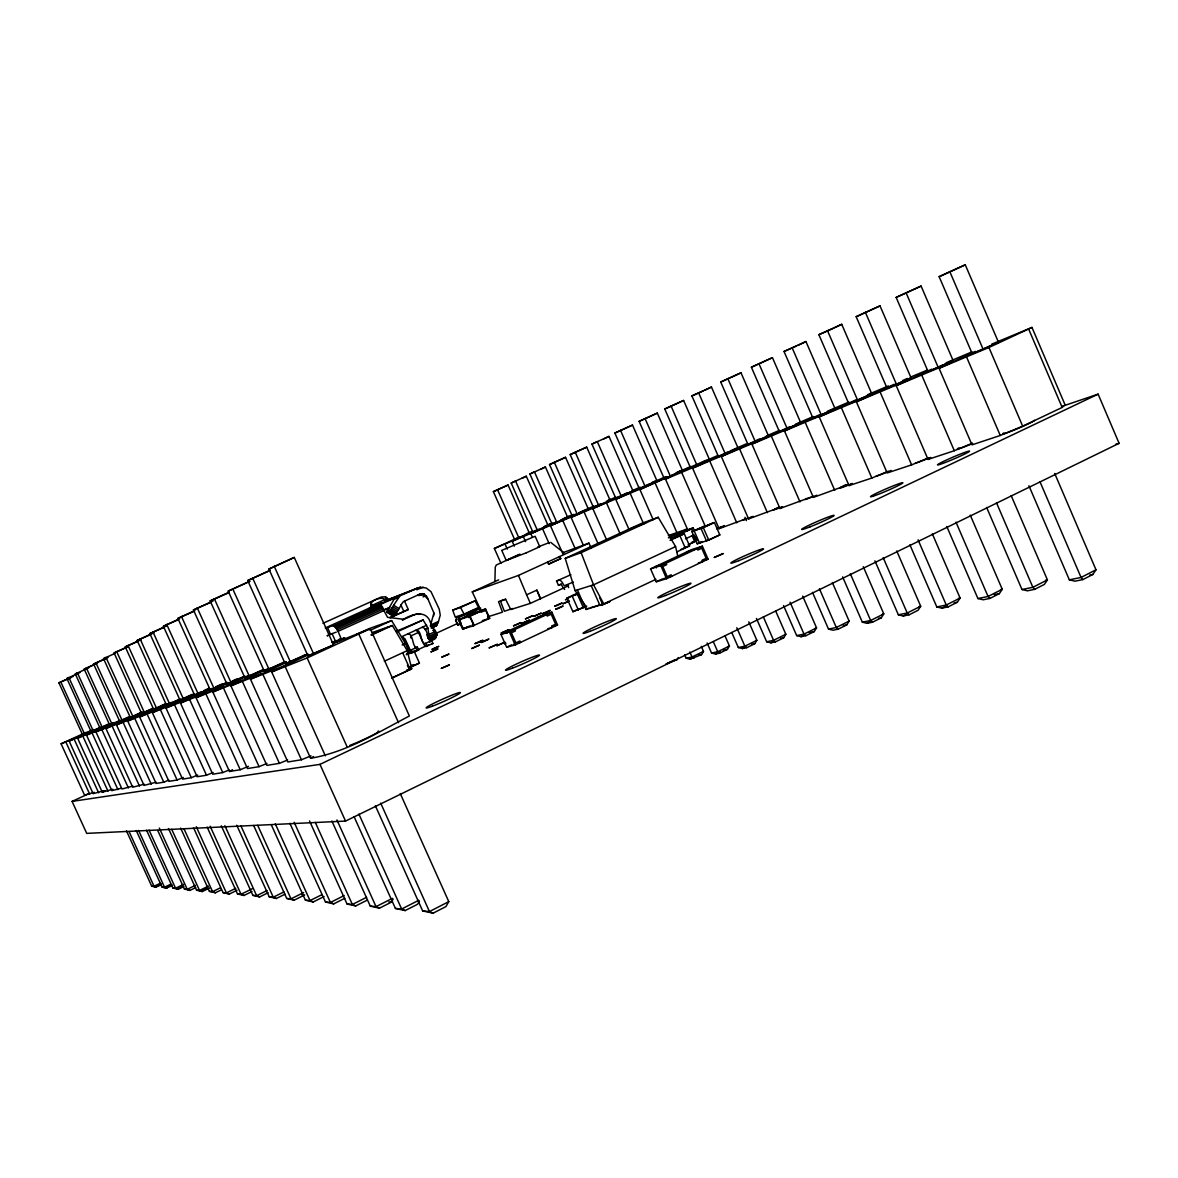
<?xml version="1.0" encoding="UTF-8"?>
<svg xmlns="http://www.w3.org/2000/svg" width="1178" height="1178" viewBox="0 0 1178 1178"><rect width="100%" height="100%" fill="white"/><g stroke="black" fill="none" stroke-linecap="round" stroke-linejoin="round"><path stroke-width="1.5" d="M494.907 581.696L495.261 567.119L496.277 565.028L519.896 554.116M392.407 614.43C395.41 618.45 401.271 602.871 403.583 601.531L420.119 594.036L424.08 593.992L427.01 596.863L433.902 613.016L430.574 625.062L438.496 621.41L440.248 615.166L439.203 609.1L431.001 591.665L426.171 587.984L420.296 587.248L417.468 588.087L385 601.016M399.725 596.097L390.919 609.365L386.708 612.177L394.601 598.247L417.468 588.087M433.681 615.785L434.019 613.016M430.736 640.508C442.53 638.844 430.618 626.019 429.852 620.85C424.684 609.129 410.253 614.945 402.375 620.026L414.627 614.636L412.683 615.328M432.591 627.123L436.228 625.871L438.496 621.41M501.784 550.347L534.974 536.343M331.857 820.963L370.275 906.118L379.478 908.164L391.464 902.098L393.172 899.05M419.397 901.082L417.586 904.248L405.173 910.579L395.41 908.429L354.136 816.796M400.255 793.545L448.789 901.641L445.932 906.589L433.062 913.2L422.666 910.933L375.399 805.84M665.791 664.083L676.997 659.68L678.248 657.574M684.683 654.85L686.17 658.193L689.969 659.194L701.528 654.659L703.502 651.39L701.278 646.339M707.139 642.982L711.541 653.01L715.473 654.026L719.611 653.186L727.415 649.358L729.447 646L725.03 635.929M731.759 632.542L738.326 647.532L742.39 648.563L746.764 647.679L754.745 643.748L756.865 640.302L748.796 621.881M756.453 618.435L766.657 641.745L770.854 642.805L775.492 641.863L783.65 637.828L785.844 634.265L775.61 610.852M783.561 605.61L796.667 635.605L801.011 636.694L805.914 635.693L814.263 631.555L816.56 627.889L802.674 596.083M812.481 592.343L828.502 629.096L832.993 630.215L838.206 629.155L846.761 624.9L849.147 621.101L832.331 582.506M842.623 576.881L862.34 622.175L866.993 623.324L872.545 622.19L881.306 617.817L883.794 613.9L863.283 566.706M909.902 544.825L936.804 606.95L941.84 608.157L948.157 606.876L957.361 602.223L960.099 598.041L932.358 533.899M946.803 526.522L977.917 598.542L983.159 599.779L989.932 598.409L999.371 593.624L1002.242 589.28L970.274 515.169M1028.939 485.778L1069.344 579.841L1075.043 581.166L1082.862 579.576L1092.831 574.466L1095.996 569.784L1054.708 473.468M337.526 641.745L341.105 638.476C338.587 633.661 335.951 620.806 327.778 628.213L330.473 634.191L336.245 632.159M437.023 635.413C428.807 621.689 440.675 635.649 435.404 636.238M434.476 629.538L432.812 630.436M385.324 601.207L384.911 599.558C380.597 595.288 365.121 603.239 372.866 606.847M975.369 351.383L939.072 368.331L971.997 444.857L1000.269 435.477L1022.695 426.186L1062.173 407.441L1065.03 404.746L1031.972 327.425L991.743 344.138M686.111 529.54L684.683 530.262M931.665 369.185L896.237 385.692L928.058 459.42L930.723 457.388M856.406 399.666L819.211 416.879L849.043 485.601L851.988 483.554M806.959 498.412L805.266 499.531L816.928 495.231M789.231 426.937L751.917 444.15L779.969 508.498L782.325 506.952M759.545 438.952L721.348 456.534L748.59 518.894L752.212 516.597M744.481 519.174L742.7 520.293L753.228 516.406M728.46 451.675L692.59 468.181L719.081 528.672L723.999 525.624M308.695 654.673L271.706 671.99L310.609 758.279C346.052 752.315 377.917 732.48 409.37 715.988L370.275 628.684L333.624 643.335L344.771 637.784L331.916 642.363M505.259 643.188L504.405 643.703L505.951 643.276M310.609 758.279L313.51 756.541M504.935 642.246L496.748 645.794L504.685 642.216M939.072 368.331L988.931 347.481L1031.972 327.425M228.797 682.577L196.078 697.774L229.474 771.487L232.537 769.749M685.287 529.953L686.082 529.452L668.324 535.563M60.755 681.841L84.404 733.658L82.401 734.35L58.9 682.842L73.11 676.408M66.896 678.513L68.854 677.453L93.106 730.625L91 731.361L66.896 678.513L79.927 672.579M102.28 727.444L100.071 728.21L75.333 673.949L77.38 672.829L102.28 727.444L110.334 723.807M120.23 720.347L109.628 724.897L84.212 669.133L94.711 664.289M129.727 717.122L119.714 721.378L93.607 664.039L108.052 657.457M133.011 716.754L130.405 717.667L103.546 658.649L105.976 657.339L133.011 716.754L142.317 712.557M154.053 708.449L141.713 713.735L114.089 652.951L127.887 646.619M166.525 704.091L153.744 709.554L125.266 646.884L141.213 639.61M180.293 699.217L166.51 705.121L137.163 640.449L153.847 632.822M194.444 694.254L180.131 700.38L149.842 633.573L167.143 625.665M209.566 688.968L194.679 695.329L163.374 626.24L179.733 618.73M227.428 682.533L210.244 689.91L177.878 618.391L194.885 610.572M245.171 676.29L226.956 684.109L193.428 609.968L213.056 600.971M263.946 669.708L244.921 677.865L210.155 600.898L229.003 592.225M286.018 661.771L264.284 671.136L228.208 591.12L249.751 581.24M308.003 654.055L285.253 663.847L247.719 580.548L270.292 570.181M268.923 569.062L294.264 557.444L333.536 644.926L307.988 655.94L268.923 569.062L294.264 557.444M249.751 581.387L228.208 591.12M269.394 570.829L247.719 580.548M928.897 457.682L911.625 464.868L887.181 472.967L856.391 401.831L894.249 384.264M685.729 529.761L684.285 530.453M109.377 723.645L77.601 738.179L102.265 792.205L105.195 790.674M372.528 606.979L372.115 605.33C369.362 602.297 371.585 609.674 374.162 606.125M848.778 484.482L813.38 497.425L784.474 430.957L819.166 414.906M448.789 901.641L429.455 911.566L422.666 910.933M1095.996 569.784L1081.051 577.441L1069.344 579.841M418.735 900.301L401.639 909.004L395.41 908.429M986.634 507.438L1021.989 589.53L1027.452 590.811L1034.711 589.339L1044.415 584.391L1047.419 579.885L1011.195 495.644M392.392 898.358L376.032 906.648L370.275 906.118M366.594 897.297L352.355 904.483L347.024 903.982L309.534 820.963M941.84 608.157L946.42 605.845M347.024 903.982L355.727 905.941L367.3 900.095M271.706 671.99L307.134 657.957L370.275 628.684M653.186 519.734L639.904 489.518L707.139 459.832M344.182 895.56L330.414 902.466L325.467 902.009L289.876 823.304M874.915 560.816L898.358 614.798L903.202 615.991L906.176 614.489M325.467 902.009L333.713 903.879L344.904 898.254M903.202 615.991L909.121 614.783L918.089 610.278L920.695 606.228L896.752 550.98M687.584 529.511L665.496 479.151L670.68 476.56M321.432 894.897L310.02 900.596L305.411 900.169L271.308 824.821M866.993 623.324L871.352 621.145M305.411 900.169L313.23 901.965L324.083 896.532M680.943 470.508L676.025 472.952L691.074 466.385M849.147 621.101L836.306 627.491L828.502 629.096M303.659 892.556L291.01 898.843L286.71 898.446L253.668 825.513M286.71 898.446L294.161 900.169L304.675 894.927L301.73 894.691M639.904 489.518L667.911 476.634M283.986 891.893L273.267 897.209L269.232 896.841L236.763 825.248M801.011 636.694L803.779 635.31M269.232 896.841L276.329 898.505L285.076 894.161M311.007 755.878L301.421 759.766L287.844 761.975L250.487 679.22L285.488 662.861M629.052 529.599L615.726 499.31L649.593 483.79M654.894 481.228L651.184 483.068L665.747 476.707M207.151 827.133L237.5 893.925L243.979 895.471L252.004 891.51M267.053 890.539L256.642 895.692L252.858 895.339L221.317 825.837M770.854 642.805L774.108 641.185M252.858 895.339L259.631 896.929L268.128 892.733M774.771 509.102L779.409 506.82M235.762 888.3L226.382 892.909L223.04 892.6L193.501 827.633M715.473 654.026L720.141 651.729M223.04 892.6L229.254 894.087L237.058 890.244M252.298 888.713L241.034 894.249L237.5 893.925M742.39 648.563L745.571 647.002M607.804 500.532L610.307 499.295M287.653 760.001L279.392 763.359L266.876 765.391L230.932 685.89L268.982 668.206M606.537 539.701L592.814 508.587L627.638 492.654M569.504 601.045L562.789 603.843L568.724 601.074M220.183 887.917L212.57 891.643L209.419 891.348L180.646 828.105M689.969 659.194L693.017 657.692M209.419 891.348L215.383 892.791L221.449 889.802M266.964 763.447L259.057 766.672L247.468 768.557L212.85 692.06L249.029 675.259M583.434 545.355L571.094 517.392L600.486 503.934M567.575 598.704L565.411 599.838L568.621 598.645M195.357 885.355L187.228 889.316L184.416 889.051L157.778 830.593M184.416 889.051L189.923 890.406L195.695 887.594M208.432 886.106L199.538 890.45L196.564 890.17L168.498 828.532M201.762 890.656L206.194 888.492M667.278 663.361L671.754 661.182M88.762 793.707L72.079 801.408L86.716 833.376L345.537 821.081L1119.1 443.311L1098.117 394.144L1061.599 406.498M196.564 890.17L202.292 891.555L209.699 887.947M560.61 520.087L568.9 516.185M562.907 553.881L550.465 525.741L575.747 514.153M170.722 884.236L164.522 887.225L162.004 886.99L136.25 830.549M162.004 886.99L165.421 888.109L171.988 884.914M165.421 888.109L172.062 885.856M183.503 884.398L175.566 888.241L172.916 888.006L146.573 830.21M177.819 888.448L182.03 886.416M172.916 888.006L178.217 889.302L183.842 886.563M549.655 524.019L544.619 526.463L552.438 523.032M229.092 769.985L222.745 772.577L212.747 774.211L180.499 703.089L212.276 688.35M532.323 537.021L530.851 533.693L557.341 521.559M160.09 883.338L154.038 886.268L151.638 886.047L126.458 830.873M151.638 886.047L154.966 887.122L161.386 884.015M154.966 887.122L161.401 884.943M493.376 491.638L508.057 485.012L529.32 533.045L514.58 539.495L493.376 491.638L508.057 485.012M511.193 483.054L515.522 480.963L537.345 530.262L532.883 532.073L511.193 483.054L526.286 476.221L548.05 525.432L532.883 532.073M529.894 474.042L534.444 471.833L556.767 522.369L552.084 524.269L529.894 474.042L545.429 467.003L567.708 517.436L556.384 522.546M554.308 462.262L577.176 514.079L572.272 516.082L549.522 464.559L565.543 457.314L588.352 509.043L576.793 514.256M575.232 452.175L598.66 505.362L593.491 507.453L570.181 454.605L586.703 447.125L610.071 500.208L598.262 505.539M591.945 444.106L597.261 441.544L621.277 496.174L615.829 498.382L591.945 444.106L608.982 436.39L632.954 490.902L620.88 496.35M620.497 430.338L645.146 486.485L639.389 488.811L614.887 433.048L632.498 425.081L657.074 481.095L644.734 486.676M645.043 418.499L670.37 476.236L664.274 478.71L639.124 421.356L657.324 413.11L682.563 470.729L669.929 476.442M671.033 405.968L697.037 465.413L690.602 468.019L664.76 409.002L683.608 400.461L709.539 459.759L696.596 465.604M698.569 392.701L725.309 453.928L718.477 456.696L691.913 395.911L711.453 387.047L738.105 448.141L724.868 454.134M727.813 378.594L755.334 441.735L748.074 444.68L720.73 382.011L741.006 372.808L768.439 435.801L754.877 441.941M758.912 363.604L787.257 428.777L779.527 431.914L751.387 367.227L772.444 357.67L800.701 422.681L786.786 428.983M792.058 347.613L821.287 414.965L813.041 418.308L784.033 351.486L805.943 341.532L835.069 408.707L820.801 415.171M827.457 330.547L857.613 400.196L848.808 403.774L818.887 334.685L841.725 324.303L871.764 393.776L857.113 400.432M865.359 312.273L896.502 384.411L887.078 388.239L856.17 316.705L880.01 305.868L911.036 377.814L896.002 384.646M906.029 292.659L938.233 367.462L928.102 371.585L896.149 297.416L921.093 286.077L953.164 360.674L937.703 367.713M949.777 271.558L983.115 349.248L972.203 353.665L939.146 276.683L965.268 264.8L998.473 342.253L982.57 349.483M521.898 478.342L526.286 476.221M540.835 469.227L545.429 467.003M565.543 457.314L549.522 464.559M586.703 447.125L570.181 454.605M603.622 438.982L608.982 436.39M632.498 425.081L614.887 433.048M657.324 413.11L639.124 421.356M683.608 400.461L664.76 409.002M704.724 390.286L711.453 387.047M741.006 372.808L720.73 382.011M772.444 357.67L751.387 367.227M797.83 345.448L805.943 341.532M834.495 327.778L841.725 324.303M880.01 305.868L856.17 316.705M921.093 286.077L896.149 297.416M965.268 264.8L939.146 276.683M213.189 772.473L206.489 775.227L197.153 776.744L165.965 708.037L200.937 691.898M514.344 546.136L512.18 541.247L538.228 529.334M183.312 777.451L177.098 780.013L168.925 781.353L139.667 717.004L171.443 702.368M197.757 775.036L191.292 777.701L182.575 779.129L152.374 712.675L192.323 694.313M500.944 563.261L494.377 548.462L519.616 536.932M156.114 782.221L144.055 785.402L116.504 724.912L152.551 708.39M168.778 780.116L163.786 782.192L156.1 783.429L127.725 721.083L165.156 703.914M683.844 530.66L684.609 530.336M144.187 784.195L132.702 787.243L105.932 728.505L142.288 711.865M72.079 801.408L319.974 764.36L1098.117 394.144M121.216 788.273L111.851 790.644L86.524 735.131L114.06 722.512M132.937 786.065L121.982 788.995L95.948 731.906L128.152 717.166M94.24 792.352L84.536 795.091L61.094 743.804L86.068 732.377M103.281 790.85L93.165 793.692L69.134 741.065L92.988 730.124M577.367 589.913L586.011 609.468L588.573 608.26M506.658 647.223L515.184 644.94L557.547 624.988L551.864 612.162L542.999 614.783L500.974 634.441L506.658 647.223L511.944 644.734M586.011 609.468L602.562 604.226L599.646 597.614M590.325 607.76L603.754 603.887L655.94 579.311M656.249 581.77L666.557 578.722L708.066 559.138L702.382 546.18L691.751 549.566L650.565 568.856L656.249 581.77L660.136 579.944M683.343 530.895L684.109 530.571M686.421 531.204L693.179 527.862L694.49 530.836M708.758 540.084L719.832 534.915L714.398 522.517L691.869 531.543L697.243 543.809L708.758 540.084L703.325 527.67L691.869 531.543M650.565 568.856L660.814 565.661L702.382 546.18M578.486 592.711L566.883 598.13L572.891 611.706L577.868 609.365M572.891 611.706L586.732 606.199M391.656 678.057L411.682 668.721L407.235 650.639L392.362 625.503L372.086 632.586M392.421 677.851L410.194 669.575L402.67 652.745M675.583 546.577L593.535 584.833L575.114 590.62L565.234 558.372L641.082 523.577L658.222 517.304L675.583 546.577L677.983 557.194M566.883 598.13L577.367 594.095L583.404 607.76L579.252 608.967M689.042 544.207L694.726 541.703L692.104 535.74M688.099 544.796L696.861 540.702L694.902 536.24M677.07 551.775L689.616 545.915L684.285 533.781L671.165 539.185M697.243 543.809L701.941 541.615M500.974 634.441L509.441 632.012L551.864 612.162M702.662 541.6L699.526 543.073L694.136 530.777L705.121 525.653M668.382 537.845L683.579 530.822M564.645 589.442A5.743 2.179 65.1 0 1 561.906 585.481L561.067 584.435L558.431 585.275L556.546 581.019L559.123 580.165A5.728 2.179 65.1 0 1 563.511 584.715L564.424 585.775L573.377 582.05M487.559 616.904L502.461 612.177L498.53 601.678L505.686 599.425L510.796 609.541L530.38 603.372L568.518 585.731M670.356 538.655L691.633 528.789L692.929 531.764M670.091 540.378L684.285 533.781M712.057 523.312L701.013 528.451L706.432 540.835L719.832 534.915M703.325 527.67L714.398 522.517M409.929 667.219L419.427 663.081L414.17 651.316L406.587 653.584M685.478 538.832L694.048 534.812M409.87 667.528L419.427 663.081M428.026 638.447L435.801 634.854M460.215 624.104L458.154 624.752L455.577 620.188L457.697 624.958L460.834 623.515M429.808 639.05L436.022 636.179M530.38 603.372L526.595 594.816L536.888 590.119L540.673 598.66M556.546 581.019L570.874 574.731M384.337 661.226L407.235 650.639M429.823 640.125L436.037 637.254M429.617 640.876L435.816 638.005M410.415 650.256L417.38 647.178L418.661 650.05L414.155 652.141M425.656 643.365L431.649 640.582L432.915 643.453L425.935 646.516L424.109 644.734A4.049 1.266 65.2 0 1 423.476 643.482L419.191 633.955L416.187 630.039C422.225 629.832 420.104 645.029 425.656 643.365L426.937 646.221M406.277 654.718L412.639 651.773M407.794 654.276L414.17 651.316M413.89 651.581L428.542 644.793M488.207 618.789L487.751 617.758L488.87 617.405L485.645 610.16L484.526 610.528L484.07 609.497L468.594 616.639L469.05 617.67L470.155 617.316L473.379 624.576L472.275 624.929L472.746 625.96L489.709 618.317L485.557 609.011L473.806 612.854L458.522 619.908L462.615 629.096L467.195 626.976M470.169 625.812L464.044 628.654L463.587 627.624L462.512 627.962L459.332 620.806L460.392 620.467L459.935 619.451L475.264 612.383L475.721 613.399M558.431 585.275L561.361 583.92M431.501 626.048L437.833 623.133M410.783 635.973L418.573 632.38M424.802 629.523L427.923 628.08L423.123 619.952L396.485 631.187M431.045 627.02L437.377 624.104M432.223 627.035L436.979 624.841M431.928 627.506L436.685 625.327M431.281 628.183L436.42 625.68M455.665 616.816L456.946 619.687M464.058 614.106L478.533 607.436L475.058 600.854L452.691 610.175L455.223 617.022L464.058 614.106L460.569 607.495L452.691 610.175M461.894 626.078L457.933 617.213L479.196 608.26M480.698 608.187L467.637 614.018L468.093 615.019L469.139 614.666M402.125 644.999L405.423 643.468L407.882 648.96L408.501 653.731M469.742 614.253L473.07 612.722M428.512 634.662L434.741 631.791M458.522 619.908L470.051 616.168L485.557 609.011M427.585 636.945L435.359 633.352M480.992 612.31L485.645 610.16M435.639 633.558L457.314 623.545M480.668 609.895L472.26 591.916L518.453 575.424L588.971 543.132L591.076 547.888M397.177 631.85L423.123 619.952M560.757 558.608L549.007 563.997L547.652 562.009L548.595 564.144L560.757 558.608L559.815 556.487M460.569 607.495L475.058 600.854M565.234 558.372L581.137 552.688L658.222 517.304M411.358 649.976L412.639 652.848L411.372 653.098L409.856 651.331A4.064 1.237 65.2 0 1 409.208 650.079L404.923 640.523L401.934 636.591L426.642 625.238M430.25 625.96L438.172 622.323M506.334 560.448L517.598 555.339M539.671 546.754L526.316 552.821M370.996 634.854L388.593 626.814M371.453 635.045L392.362 625.503M472.26 591.916L498.692 579.841M356.271 615.49L359.776 613.841L342.209 621.631L358.141 614.621L359.128 615.446M244.921 677.865L263.209 669.56M264.284 671.136L283.235 662.522M887.078 388.239L911.036 377.814M285.253 663.847L304.896 654.924M928.102 371.585L942.945 364.841M389.697 617.596L408.295 609.556L404.569 601.207M390.448 617.67L408.295 609.556M307.988 655.94L333.536 644.926M972.203 353.665L998.473 342.253M356.33 634.5L369.701 628.404L391.626 620.57L405.423 643.468M370.039 630.407L391.626 620.57M141.713 713.735L152.801 708.729M334.714 626.505L381.171 605.507L387.562 617.346L404.29 619.363M639.389 488.811L655.631 481.684M153.744 709.554L166.761 703.664M335.509 627.329L381.981 606.302M664.274 478.71L668.839 476.648M671.872 475.279L682.563 470.729M166.51 705.121L179.925 699.055M336.334 628.478L382.835 607.436M690.602 468.019L709.539 459.759M180.131 700.38L192.574 694.755M718.477 456.696L738.105 448.141M337.173 629.862L383.675 608.82M204.192 690.426L209.066 688.217M194.679 695.329L209.11 688.791M748.074 444.68L768.439 435.801M327.278 635.634L330.473 634.191M383.13 610.322L389.83 607.288M327.307 635.87L332.108 633.69L335.877 642.084M382.865 610.705L389.093 607.877M215.515 686.892L221.965 683.976M337.939 631.408L384.426 610.351M210.244 689.91L226.794 682.415M779.527 431.914L800.701 422.681M232.14 681.075L237.131 678.808M226.956 684.109L242.491 677.07M813.041 418.308L835.069 408.707M848.808 403.774L871.764 393.776M322.949 623.324L381.481 596.951L385.633 596.878L388.313 599.514L420.296 587.248M82.401 734.35L93.607 729.506M91 731.361L100.969 727.091M372.115 605.33L384.911 599.558M101.676 727.489L109.687 723.866M552.084 524.269L558.313 521.456M579.075 512.651L594.006 506.039M109.628 724.897L112.911 723.41M572.272 516.082L575.438 514.639M578.619 513.21L588.352 509.043M325.231 627.992L376.695 604.77M119.714 721.378L128.711 717.314M593.491 507.453L601.59 503.801M397.442 596.863L373.779 607.436L379.89 605.05L381.171 605.507M130.405 717.667L141.183 712.793M333.477 626.019L379.89 605.05M615.829 498.382L632.954 490.902M334.022 626.048L380.45 605.08M372.027 607.318L368.891 608.673L381.996 602.606M387.93 600.044L391.081 598.674L384.632 601.472M350.175 618.244L342.209 621.631M58.9 682.842L71.181 677.438M177.878 618.391L194.547 611.087M163.374 626.24L177.907 619.878M149.842 633.573L163.933 627.403M691.913 395.911L703.119 390.993M137.163 640.449L150.828 634.441M125.266 646.884L136.736 641.848M114.089 652.951L128.417 646.648M103.546 658.649L115.341 653.23M93.607 664.039L105.681 658.738M84.212 669.133L97.45 663.317M75.333 673.949L88.733 667.838M526.271 533.928L532.353 531.263M210.155 600.898L227.987 593.108M818.887 334.685L833.052 328.485M193.428 609.968L210.656 602.429M784.033 351.486L796.299 346.111M494.377 548.462L517.481 538.699M563.864 518.614L573.524 514.403M512.18 541.247L536.152 531.116M530.851 533.693L555.78 523.165M606.817 501.092L615.917 497.101M550.465 525.741L576.395 514.801M632.336 490.608L640.169 487.177M571.094 517.392L598.115 505.995M592.814 508.587L620.997 496.718M615.726 499.31L645.146 486.912M702.294 462.262L705.401 460.907M708.523 459.538L717.858 455.459M730.08 450.953L746.204 443.9M665.496 479.151L697.729 465.59M766.245 436.037L779.468 430.353M61.094 743.804L77.925 736.913M692.59 468.181L726.399 453.957M795.577 424.139L813.306 416.556M69.134 741.065L86.554 733.938M721.348 456.534L756.865 441.603M827.427 411.225L848.882 402.051M77.601 738.179L95.668 730.802M751.917 444.15L789.304 428.453M867.494 394.777L888.403 385.942M86.524 735.131L105.284 727.489M784.474 430.957L823.908 414.406M902.495 380.612L907.399 378.477M910.668 377.048L927.145 370.157M95.948 731.906L115.459 723.984M819.211 416.879L860.897 399.416M946.111 362.78L972.041 351.854M105.932 728.505L126.223 720.273M856.391 401.831L900.522 383.336M896.237 385.692L943.092 366.078M116.504 724.912L137.649 716.342M127.725 721.083L149.797 712.16M139.667 717.004L162.741 707.698M152.374 712.675L176.538 702.942M165.965 708.037L191.307 697.862M180.499 703.089L207.137 692.399M196.078 697.774L224.144 686.538M212.85 692.06L242.477 680.236M230.932 685.89L262.296 673.404M250.487 679.22L283.765 666.012M717.564 528.318L720.789 526.978M724.161 526.065L716.916 528.996M719.081 528.672L748.428 517.922M748.59 518.894L779.969 507.394M782.501 506.805L773.033 510.236M102.265 792.205L112.808 789.26M779.969 508.498L813.056 496.394M849.043 485.601L871.853 478.047L888.138 471.259M928.058 459.42L954.313 450.718L972.41 443.208M430.721 639.978L435.389 638.358M229.474 771.487L240.224 769.735L248.484 766.348M526.448 534.208L529.32 533.045M543.544 527.258L548.05 525.432M562.966 519.365L567.708 517.436M607.45 501.268L610.071 500.208M944.638 364.135L953.164 360.674M514.58 539.495L518.821 537.772L497.499 489.65M387.15 600.486L394.556 597.585L374.324 606.272M394.601 598.247L398.989 596.524M416.732 589.766L423.27 587.218M393.982 598.807L398.37 597.099M393.481 599.499L397.869 597.791M537.742 547.019L549.11 542.66M526.227 552.85L506.245 560.492L501.799 550.509M418.146 594.905L421.4 593.653M419.486 594.875L422.755 593.638M418.794 595.641L421.886 594.463L423.741 594.964L427.835 598.998M420.811 595.229L424.08 593.992M423.005 596.893L426.274 595.656M563.217 552.556L588.971 543.132M628.61 529.305L645.544 523.12M415.525 614.474L417.468 613.782M418.499 614.43L420.458 613.738M282.602 662.816L285.901 661.653M304.233 655.218L306.913 654.276M670.93 535.46L693.179 527.862M674.434 537.669L679.927 535.813L685.257 547.947L681.12 549.287M505.671 599.057L500.385 600.942L504.375 611.279L512.474 608.511M422.18 627.3C427.599 627.992 427.099 638.078 430.603 640.876M536.888 590.119L540.26 598.792M457.933 617.213L469.05 613.547M526.595 594.816L518.453 575.424M407.956 633.823C413.964 633.661 411.844 648.813 417.38 647.178M401.934 636.591L405.055 638.947L410.342 650.256M426.804 628.448L427.923 628.08L429.911 642.26M691.898 542.174L695.167 541.114M455.577 620.188L456.49 619.893M685.228 529.791L686.17 529.452M690.514 528.775L691.633 528.789M684.065 547.711L689.616 545.915M457.697 624.958L460.775 623.987M482.303 620.644L489.709 618.317M462.615 629.096L474.204 625.503L470.051 616.168M571.86 595.803L577.367 594.095M430.677 640.876L431.649 640.582M701.955 560.993L708.066 559.138M698.348 562.951L702.913 561.567L702.279 560.124L706.152 558.313L701.72 548.226L697.847 550.038L697.214 548.595L686.641 551.967L687.26 553.38M432.915 643.453L431.781 643.762M418.661 650.05L416.57 649.564M661.418 579.326L671.784 576.263L671.136 574.805L667.219 576.66L662.758 566.5L666.674 564.66L666.041 563.202L655.748 566.427L656.382 567.87M1115.581 444.356L1119.1 443.311M418.19 595.023L421.886 594.463M537.772 617.228L546.592 614.621L547.225 616.05L551.186 614.209L555.604 624.193L551.657 626.048L552.291 627.462L547.844 628.699M411.785 665.217L413.301 664.79M551.599 626.652L557.547 624.988M406.484 670.149L411.682 668.721M409.414 669.781L410.194 669.575M513.652 644.278L520.514 642.422L519.881 640.994L515.876 642.879L511.414 632.822L515.419 630.952L514.786 629.508L506.26 631.968L506.893 633.381M702.5 651.596L703.502 651.39L692.046 657L686.17 658.193M728.402 646.207L729.447 646L717.741 651.743L711.541 653.01M755.746 640.523L756.865 640.302L744.879 646.192L738.326 647.532M784.681 634.515L785.844 634.265L773.593 640.317L766.657 641.745M815.309 628.139L816.56 627.889L804.014 634.103L796.667 635.605M882.396 614.194L883.794 613.9L870.645 620.482L862.34 622.175M919.208 606.537L920.695 606.228L907.222 613.002L898.358 614.798M958.494 598.365L960.099 598.041L946.273 605.006L936.804 606.95M1000.52 589.633L1002.242 589.28L988.047 596.466L977.917 598.542M1045.578 580.268L1047.419 579.885L1032.87 587.307L1021.989 589.53M673.242 660.446L676.997 659.68M698.893 655.189L701.528 654.659M723.248 650.212L727.415 649.358M751.8 644.351L754.745 643.748M780.543 638.461L783.65 637.828M809.33 632.571L814.263 631.555M843.257 625.606L846.761 624.9M878.508 618.391L881.306 617.817M954.18 602.886L957.361 602.223M994.261 594.669L999.371 593.624M1089.679 575.114L1092.831 574.466M388.843 901.877L391.464 902.098M550.715 542.366L564.026 552.909M156.571 887.27L154.038 886.268L129.124 831.668M167.114 888.256L164.522 887.225L138.621 830.431M178.217 889.302L175.566 888.241L149.061 830.092M189.923 890.406L187.228 889.316L159.325 828.06M202.292 891.555L199.538 890.45L171.708 829.312M215.383 892.791L212.57 891.643L184.018 828.87M229.254 894.087L226.382 892.909L196.299 826.735M243.979 895.471L241.034 894.249L210.14 826.22M259.631 896.929L256.642 895.692L224.851 825.66M276.329 898.505L273.267 897.209L240.96 825.969M294.161 900.169L291.01 898.843L257.702 825.322M313.23 901.965L310.02 900.596L275.299 823.849M333.713 903.879L330.414 902.466L294.191 822.318M355.727 905.941L352.355 904.483L315.292 822.377M379.478 908.164L376.032 906.648L336.937 819.947M405.173 910.579L401.639 909.004L358.907 814.086M433.062 913.2L429.455 911.566L380.685 803.101M390.919 609.365L396.368 612.781M390.036 610.395L395.484 613.812M389.285 611.117L394.718 614.518M388.696 611.485L394.115 614.887M387.002 611.043L391.052 613.591M386.811 611.456L392.23 614.857M386.693 611.809L392.112 615.196M386.664 612.045L392.245 615.579M393.688 605.242L399.121 608.658M392.804 606.699L398.252 610.116M391.876 608.113L397.31 611.529M693.901 658.399L692.046 657L689.852 652.008M719.611 653.186L717.741 651.743L713.308 641.657M746.764 647.679L744.879 646.192L736.795 627.741M775.492 641.863L773.593 640.317L763.329 616.86M805.914 635.693L804.014 634.103L790.085 602.223M838.206 629.155L836.306 627.491L819.432 588.794M872.545 622.19L870.645 620.482L850.325 573.774M909.121 614.783L907.222 613.002L883.176 557.606M948.157 606.876L946.273 605.006L918.045 539.818M989.932 598.409L988.047 596.466L955.976 522.149M1034.711 589.339L1032.87 587.307L996.5 502.815M1082.862 579.576L1081.051 577.441L1040.056 481.92M575.114 590.62L586.408 607.097M410.548 637.107L411.063 637.99M603.754 603.887L593.535 584.833L581.137 552.688M65.924 742.155L89.719 794.252M134.881 718.639L163.786 782.192M95.904 662.802L122.188 720.524M123.234 722.615L151.27 784.224M86.392 667.955L111.954 724.072M112.263 726.355L139.505 786.138M101.941 729.874L128.402 787.949M92.178 733.202L117.933 789.658M82.946 736.353L108.023 791.263M74.214 739.328L98.628 792.794M166.716 624.428L198.257 694.078M189.82 699.909L222.745 772.577M152.963 631.894L183.488 699.217M174.653 705.077L206.489 775.227M140.079 638.859L169.661 704.032M160.502 709.907L191.292 777.701M128.004 645.397L156.689 708.538M147.279 714.413L177.098 780.013M116.666 651.552L144.496 712.778M232.67 588.706L269.085 669.472M263.136 674.906L301.421 759.766M214.293 598.66L249.353 676.319M242.594 681.915L279.392 763.359M197.271 607.877L231.079 682.68M223.643 688.379L259.057 766.672M181.441 616.447L214.087 688.585M206.106 694.357L240.224 769.735M274.194 566.206L313.657 653.981M307.134 657.957L347.201 747.043M252.578 577.912L290.451 662.036M285.474 667.293L325.364 755.864M319.974 764.36L345.537 821.081M407.367 665.202L408.737 668.25M358.937 634.368L398.517 722.674M339.352 639.094L340.03 640.611M474.528 610.926L474.101 609.939L459.302 616.757L459.744 617.743L458.713 618.082L461.172 623.604M434.122 629.788L436.714 635.59M433.563 630.068L436.154 635.87M426.76 634.692L428.777 639.212M400.741 604.594L403.715 611.22M523.385 536.712L525.579 541.659M505.067 544.133L507.276 549.139M509.441 632.012L515.184 644.94M584.126 512.106L598.13 543.853M562.848 520.735L575.468 549.301M591.194 585.584L599.97 605.448M559.403 556.634L560.33 558.755M567.457 584.789L568.724 587.645M542.631 528.922L549.154 543.662M572.346 596.436L578.398 610.101M535.239 536.461L539.76 546.695M655.248 483.304L677.1 533.089M630.23 493.435L643.365 523.326M660.814 565.661L666.557 578.722M606.552 503.021L620.482 534.65M744.967 517.304L746.425 520.647M709.819 461.202L736.765 522.811M681.738 472.569L705.018 525.727M771.399 436.258L799.98 501.872M739.651 449.112L767.393 512.666M841.445 407.882L871.853 478.047M805.266 422.534L834.731 490.357M921.829 375.326L954.313 450.718M880.202 392.186L911.625 464.868M988.931 347.481L1022.695 426.186M966.637 357.17L1000.269 435.477M1028.762 329.339L1062.173 407.441M371.394 602.429L371.644 607.303M371.85 607.244L371.173 604.579L371.644 607.318M385.633 596.878L385.839 600.971M387.15 597.997L387.282 600.721M378.079 731.199A19.069 1.325 -24.3 0 1 370.864 736.103A19.069 1.325 -24.3 0 1 349.675 745.453M852.239 483.481A14.828 0.766 -23.4 0 1 839.988 488.134A14.828 0.766 -23.4 0 1 846.04 484.614M891.069 470.434A15.388 0.81 -23.4 0 1 876.255 475.971M929.619 457.771A15.991 0.869 -23.3 0 1 915.453 462.954M972.542 443.502A16.639 0.928 -23.2 0 1 958.877 447.89M1034.431 420.266A17.361 1.001 -23.1 0 1 1016.231 429.19A17.361 1.001 -23.1 0 1 1003.95 432.9M429.867 641.568A4.049 1.281 65.2 0 1 429.455 640.714M415.863 648.548A4.049 1.252 65.2 0 1 415.23 647.296M723.218 553.572L714.31 557.43L723.218 553.572M609.703 601.663L601.045 605.404L609.703 601.663M555.707 609.144C555.294 610.248 572.744 601.516 555.707 609.144M497.337 644.337L489.238 647.841L497.337 644.337M554.897 606.022C554.396 607.112 571.536 598.601 554.897 606.022M542.911 613.443C542.027 614.725 560.006 605.816 542.911 613.443M529.305 620.158L521.81 623.398L529.305 620.158M541.129 613.193L533.737 616.389L541.129 613.193M508.778 629.744L501.283 632.998L508.778 629.744M520.956 622.602L513.564 625.827L520.956 622.602M532.795 615.682L525.491 618.862L532.795 615.682M449.378 664.893L441.367 668.368L449.378 664.893M479.372 645.191L471.745 648.489L479.372 645.191M481.39 642.201C478.445 644.395 499.708 634.058 481.39 642.201M475.338 643.379C472.128 645.662 493.685 635.236 475.338 643.379M442.53 656.764L441.721 657.221L449.024 654.055L442.53 656.764M437.745 648.945L431.089 651.846L437.745 648.945M438.658 646.413L432.135 649.255L438.658 646.413M873.089 496.203A17.567 1.06 -23.3 0 0 901.008 484.143A17.567 1.06 -23.3 0 0 885.694 489.017A17.567 1.06 -23.3 0 0 873.089 496.203M432.341 706.211A18.745 1.296 -24.1 0 0 460.156 692.988A18.745 1.296 -24.1 0 0 437.318 701.573A18.745 1.296 -24.1 0 0 432.341 706.211M512.371 668.206A18.465 1.252 -23.9 0 0 539.362 655.366A18.465 1.252 -23.9 0 0 516.082 664.201A18.465 1.252 -23.9 0 0 512.371 668.206M590.06 631.305A18.23 1.222 -23.8 0 0 616.256 618.848A18.23 1.222 -23.8 0 0 592.593 627.903A18.23 1.222 -23.8 0 0 590.06 631.305M665.511 595.479A18.023 1.178 -23.6 0 0 690.956 583.375A18.023 1.178 -23.6 0 0 666.91 592.637A18.023 1.178 -23.6 0 0 665.511 595.479M738.812 560.669A17.847 1.149 -23.5 0 0 763.535 548.919A17.847 1.149 -23.5 0 0 739.151 558.357A17.847 1.149 -23.5 0 0 738.812 560.669M810.066 526.831A17.685 1.104 -23.4 0 0 834.098 515.404A17.685 1.104 -23.4 0 0 809.404 525.035A17.685 1.104 -23.4 0 0 810.066 526.831M940.338 464.279A17.464 1.031 -23.2 0 0 968.036 452.293A17.464 1.031 -23.2 0 0 952.06 457.52A17.464 1.031 -23.2 0 0 940.338 464.279"/></g></svg>
